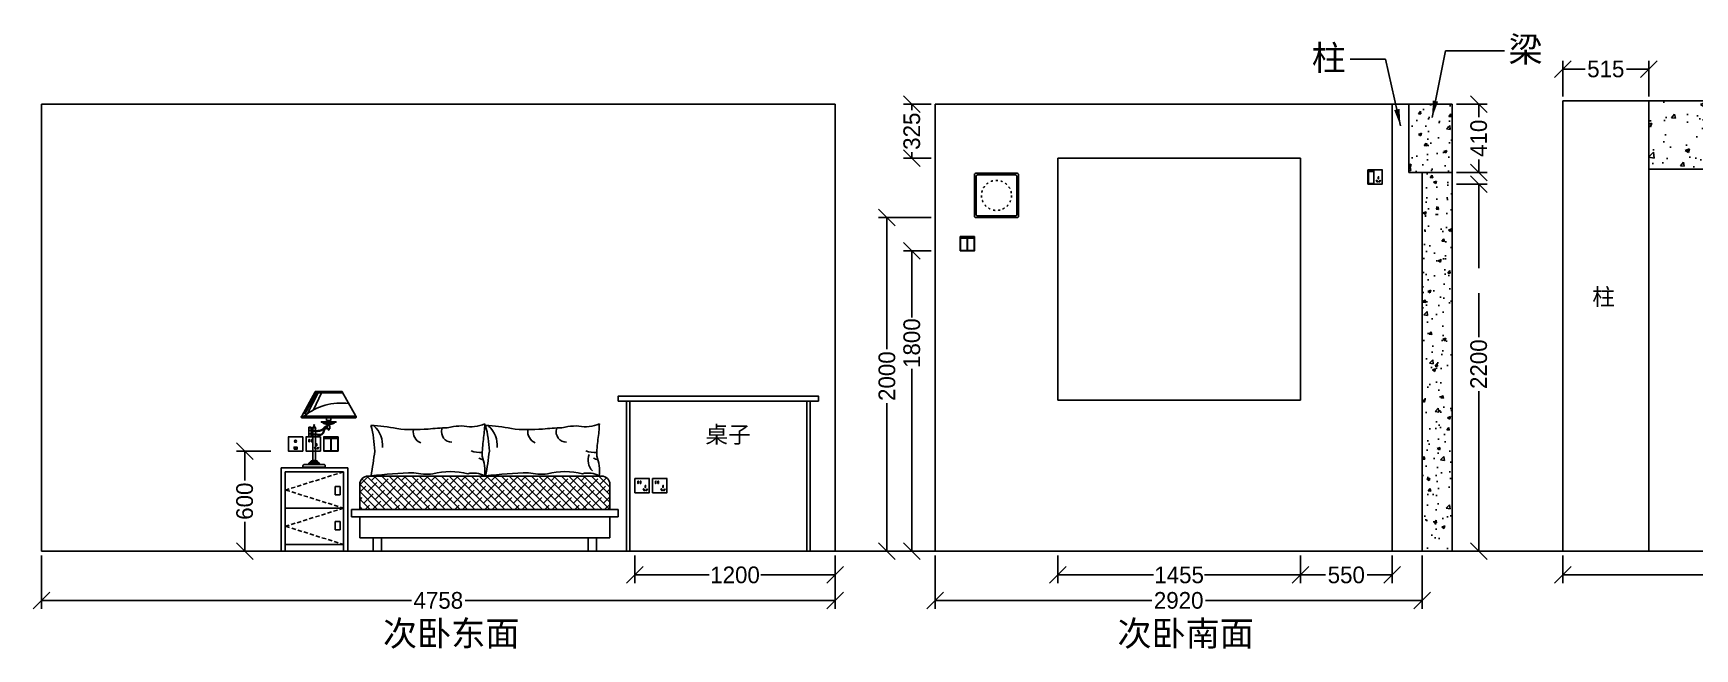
# Model space of a CAD drawing. Header units: millimetres. Extents: x -19825 to 39593, y -31971 to 32026.
# Drawn here: x -19825 to -9863, y -5970 to -2281 of the extents above; entities that cross this region are included whole.
import ezdxf

# ---------------------------------------------------------------- set-up
doc = ezdxf.new("R2010")
doc.units = ezdxf.units.MM
doc.linetypes.add('ACAD_ISO03W100', pattern=[30, 12, -18])
doc.linetypes.add('DASHED', pattern=[19.05, 12.7, -6.35])
for name, color, linetype in [('blocks', 253, 'Continuous'), ('dim', 7, 'Continuous'), ('light current', 110, 'Continuous'), ('strong current', 1, 'Continuous'), ('wall', 7, 'Continuous')]:
    doc.layers.add(name, color=color, linetype=linetype)
doc.styles.get("Standard").update_dxf_attribs({"font": 'Heiti SC.ttf'})
doc.dimstyles.new('副本 ISO-25', dxfattribs={"dimscale": 40, "dimtxt": 2.5, "dimasz": 2.5, "dimexe": 1.25, "dimexo": 0.625, "dimgap": 0.63, "dimtad": 0, "dimdec": 0, "dimtxsty": 'Standard', "dimblk": 'OBLIQUE', "dimblk1": 'OBLIQUE', "dimblk2": 'OBLIQUE', "dimcen": 2.5, "dimadec": 0, "dimazin": 0, "dimtfac": 1, "dimtdec": 0, "dimtmove": 0, "dimatfit": 3, "dimfxl": 1, "dimarcsym": 0})

# ---------------------------------------------------------------- blocks, each defined once
blk = doc.blocks.new('_Oblique')
at = {"color": 0, "linetype": 'ByBlock', "lineweight": -2}
blk.add_line((-0.5, -0.5), (0.5, 0.5), dxfattribs=at)
blk = doc.blocks.new('*D255')
at = {"layer": 'dim', "color": 0, "lineweight": -2, "transparency": 16777216}
for p, q in [((-14417.3, -5410.4), (-14417.3, -5730.7)), ((-11497.3, -5410.4), (-11497.3, -5730.7)), ((-14417.3, -5680.7), (-13118.8, -5680.7)), ((-11497.3, -5680.7), (-12795.8, -5680.7))]:
    blk.add_line(p, q, dxfattribs=at)
at = {"layer": 'dim', "color": 0, "lineweight": -2, "transparency": 16777216, "xscale": 100, "yscale": 100, "zscale": 100, "rotation": 180}
blk.add_blockref('_Oblique', (-14417.3, -5680.7), dxfattribs=at)
at = {"layer": 'dim', "color": 0, "lineweight": -2, "transparency": 16777216, "xscale": 100, "yscale": 100, "zscale": 100}
blk.add_blockref('_Oblique', (-11497.3, -5680.7), dxfattribs=at)
at = {"layer": 'dim', "color": 0, "transparency": 16777216, "insert": (-12957.3, -5680.7), "char_height": 100, "attachment_point": 5}
blk.add_mtext('2920', dxfattribs=at)
blk = doc.blocks.new('*D256')
at = {"layer": 'dim', "color": 0, "lineweight": -2, "transparency": 16777216}
for p, q in [((-12227.3, -5410.4), (-12227.3, -5577.9)), ((-11677.3, -5410.4), (-11677.3, -5577.9)), ((-12227.3, -5527.9), (-12077.9, -5527.9)), ((-11677.3, -5527.9), (-11826.8, -5527.9))]:
    blk.add_line(p, q, dxfattribs=at)
at = {"layer": 'dim', "color": 0, "lineweight": -2, "transparency": 16777216, "xscale": 100, "yscale": 100, "zscale": 100, "rotation": 180}
blk.add_blockref('_Oblique', (-12227.3, -5527.9), dxfattribs=at)
at = {"layer": 'dim', "color": 0, "lineweight": -2, "transparency": 16777216, "xscale": 100, "yscale": 100, "zscale": 100}
blk.add_blockref('_Oblique', (-11677.3, -5527.9), dxfattribs=at)
at = {"layer": 'dim', "color": 0, "transparency": 16777216, "insert": (-11952.3, -5527.9), "char_height": 100, "attachment_point": 5}
blk.add_mtext('550', dxfattribs=at)
blk = doc.blocks.new('*D257')
at = {"layer": 'dim', "color": 0, "lineweight": -2, "transparency": 16777216}
for p, q in [((-13682.3, -5410.4), (-13682.3, -5577.9)), ((-12227.3, -5410.4), (-12227.3, -5577.9)), ((-13682.3, -5527.9), (-13107.7, -5527.9)), ((-12227.3, -5527.9), (-12802, -5527.9))]:
    blk.add_line(p, q, dxfattribs=at)
at = {"layer": 'dim', "color": 0, "lineweight": -2, "transparency": 16777216, "xscale": 100, "yscale": 100, "zscale": 100, "rotation": 180}
blk.add_blockref('_Oblique', (-13682.3, -5527.9), dxfattribs=at)
at = {"layer": 'dim', "color": 0, "lineweight": -2, "transparency": 16777216, "xscale": 100, "yscale": 100, "zscale": 100}
blk.add_blockref('_Oblique', (-12227.3, -5527.9), dxfattribs=at)
at = {"layer": 'dim', "color": 0, "transparency": 16777216, "insert": (-12954.8, -5527.9), "char_height": 100, "attachment_point": 5}
blk.add_mtext('1455', dxfattribs=at)
blk = doc.blocks.new('*D258')
at = {"layer": 'dim', "color": 0, "lineweight": -2, "transparency": 16777216}
for p, q in [((-11292.3, -2705.4), (-11108.1, -2705.4)), ((-11158.1, -2705.4), (-11158.1, -2783.6)), ((-11158.1, -3115.4), (-11158.1, -3037.2)), ((-11292.3, -3115.4), (-11108.1, -3115.4))]:
    blk.add_line(p, q, dxfattribs=at)
at = {"layer": 'dim', "color": 0, "lineweight": -2, "transparency": 16777216, "xscale": 100, "yscale": 100, "zscale": 100}
for p, rotation in [((-11158.1, -2705.4), 90), ((-11158.1, -3115.4), 270)]:
    blk.add_blockref('_Oblique', p, dxfattribs=dict(at, rotation=rotation))
at = {"layer": 'dim', "color": 0, "transparency": 16777216, "insert": (-11158.1, -2910.4), "char_height": 100, "attachment_point": 5, "rotation": 90}
blk.add_mtext('410', dxfattribs=at)
blk = doc.blocks.new('*D260')
at = {"layer": 'dim', "color": 0, "lineweight": -2, "transparency": 16777216}
for p, q in [((-10653.8, -2660.4), (-10653.8, -2445.4)), ((-10138.8, -2660.4), (-10138.8, -2445.4)), ((-10653.8, -2495.4), (-10520.6, -2495.4)), ((-10138.8, -2495.4), (-10271.9, -2495.4))]:
    blk.add_line(p, q, dxfattribs=at)
at = {"layer": 'dim', "color": 0, "lineweight": -2, "transparency": 16777216, "xscale": 100, "yscale": 100, "zscale": 100, "rotation": 180}
blk.add_blockref('_Oblique', (-10653.8, -2495.4), dxfattribs=at)
at = {"layer": 'dim', "color": 0, "lineweight": -2, "transparency": 16777216, "xscale": 100, "yscale": 100, "zscale": 100}
blk.add_blockref('_Oblique', (-10138.8, -2495.4), dxfattribs=at)
at = {"layer": 'dim', "color": 0, "transparency": 16777216, "insert": (-10396.3, -2495.4), "char_height": 100, "attachment_point": 5}
blk.add_mtext('515', dxfattribs=at)
blk = doc.blocks.new('*D261')
at = {"layer": 'dim', "color": 0, "lineweight": -2, "transparency": 16777216}
for p, q in [((-10653.8, -5410.4), (-10653.8, -5577.9)), ((-5895.8, -5410.4), (-5895.8, -5577.9)), ((-10653.8, -5527.9), (-8435, -5527.9)), ((-5895.8, -5527.9), (-8114.5, -5527.9))]:
    blk.add_line(p, q, dxfattribs=at)
at = {"layer": 'dim', "color": 0, "lineweight": -2, "transparency": 16777216, "xscale": 100, "yscale": 100, "zscale": 100, "rotation": 180}
blk.add_blockref('_Oblique', (-10653.8, -5527.9), dxfattribs=at)
at = {"layer": 'dim', "color": 0, "lineweight": -2, "transparency": 16777216, "xscale": 100, "yscale": 100, "zscale": 100}
blk.add_blockref('_Oblique', (-5895.8, -5527.9), dxfattribs=at)
at = {"layer": 'dim', "color": 0, "transparency": 16777216, "insert": (-8274.8, -5527.9), "char_height": 100, "attachment_point": 5}
blk.add_mtext('4758', dxfattribs=at)
blk = doc.blocks.new('*D280')
at = {"layer": 'dim', "color": 0, "lineweight": -2, "transparency": 16777216}
for p, q in [((-14442.3, -2705.4), (-14607.3, -2705.4)), ((-14557.3, -2705.4), (-14557.3, -2742.3)), ((-14442.3, -3030.4), (-14607.3, -3030.4)), ((-14557.3, -3030.4), (-14557.3, -2993.5))]:
    blk.add_line(p, q, dxfattribs=at)
at = {"layer": 'dim', "color": 0, "lineweight": -2, "transparency": 16777216, "xscale": 100, "yscale": 100, "zscale": 100}
for p, rotation in [((-14557.3, -2705.4), 90), ((-14557.3, -3030.4), 270)]:
    blk.add_blockref('_Oblique', p, dxfattribs=dict(at, rotation=rotation))
at = {"layer": 'dim', "color": 0, "transparency": 16777216, "insert": (-14557.3, -2867.9), "char_height": 100, "attachment_point": 5, "rotation": 90}
blk.add_mtext('325', dxfattribs=at)
blk = doc.blocks.new('*D363')
at = {"layer": 'dim', "color": 0, "lineweight": -2, "transparency": 16777216}
for p, q in [((-11292.3, -3185.4), (-11108.1, -3185.4)), ((-11158.1, -3185.4), (-11158.1, -3688.6)), ((-11158.1, -3838.6), (-11158.1, -4102.9)), ((-11158.1, -5385.4), (-11158.1, -4425.9)), ((-11292.3, -5385.4), (-11108.1, -5385.4))]:
    blk.add_line(p, q, dxfattribs=at)
at = {"layer": 'dim', "color": 0, "lineweight": -2, "transparency": 16777216, "xscale": 100, "yscale": 100, "zscale": 100}
for p, rotation in [((-11158.1, -3185.4), 90), ((-11158.1, -5385.4), 270)]:
    blk.add_blockref('_Oblique', p, dxfattribs=dict(at, rotation=rotation))
at = {"layer": 'dim', "color": 0, "transparency": 16777216, "insert": (-11158.1, -4264.4), "char_height": 100, "attachment_point": 5, "rotation": 90}
blk.add_mtext('2200', dxfattribs=at)
blk = doc.blocks.new('switch - 2 gang 2 way')
at = {"transparency": 33554687}
blk.add_lwpolyline([(-43, 85.4, -0.414214), (-42.4, 86), (42.4, 86, -0.414214), (43, 85.4), (43, 0.6, -0.414214), (42.4, 0), (-42.4, 0, -0.414214), (-43, 0.6)], format="xyb", close=True, dxfattribs=at)
for points in [[(-41.4, 84.5), (-1.3, 84.5), (-1.3, 1.6), (-41.4, 1.6)], [(-36.2, 78.9), (-6.5, 78.9), (-6.5, 75.8), (-36.2, 75.8)], [(1.1, 84.5), (41.2, 84.5), (41.2, 1.6), (1.1, 1.6)], [(6.3, 78.9), (36, 78.9), (36, 75.8), (6.3, 75.8)]]:
    blk.add_lwpolyline(points, close=True, dxfattribs=at)
blk = doc.blocks.new('*D365')
at = {"layer": 'dim', "color": 0, "lineweight": -2, "transparency": 16777216}
for p, q in [((-14442.3, -3585.4), (-14607.3, -3585.4)), ((-14557.3, -3585.4), (-14557.3, -3984.1)), ((-14557.3, -5385.4), (-14557.3, -4292.2)), ((-14442.3, -5385.4), (-14607.3, -5385.4))]:
    blk.add_line(p, q, dxfattribs=at)
at = {"layer": 'dim', "color": 0, "lineweight": -2, "transparency": 16777216, "xscale": 100, "yscale": 100, "zscale": 100}
for p, rotation in [((-14557.3, -3585.4), 90), ((-14557.3, -5385.4), 270)]:
    blk.add_blockref('_Oblique', p, dxfattribs=dict(at, rotation=rotation))
at = {"layer": 'dim', "color": 0, "transparency": 16777216, "insert": (-14557.3, -4138.2), "char_height": 100, "attachment_point": 5, "rotation": 90}
blk.add_mtext('1800', dxfattribs=at)
blk = doc.blocks.new('socket-3 with switch')
at = {"layer": 'strong current'}
for points in [[(-43, 85.4, -0.414214), (-42.4, 86), (42.4, 86, -0.414214), (43, 85.4), (43, 0.6, -0.414214), (42.4, 0), (-42.4, 0, -0.414214), (-43, 0.6)], [(-40, 82.6, -0.414214), (-39.6, 83), (-8.4, 83, -0.414214), (-8, 82.6), (-8, 4.4, -0.414214), (-8.4, 4), (-39.6, 4, -0.414214), (-40, 4.4)], [(-36, 78.6, -0.414214), (-35.6, 79), (-12.4, 79, -0.414214), (-12, 78.6), (-12, 76.4, -0.414214), (-12.4, 76), (-35.6, 76, -0.414214), (-36, 76.4)]]:
    blk.add_lwpolyline(points, format="xyb", close=True, dxfattribs=at)
for points in [[(6.8, 22.1), (9.2, 23.9), (16.2, 13.9), (13.8, 12.1)], [(18, 44), (21, 44), (21, 32), (18, 32)], [(29.8, 23.9), (32.2, 22.1), (25.2, 12.1), (22.8, 13.9)]]:
    blk.add_lwpolyline(points, close=True, dxfattribs=at)
blk = doc.blocks.new('air fresher')
at = {"transparency": 33554687}
for points in [[(-132.5, 257, -0.414214), (-124.5, 265), (124.5, 265, -0.414214), (132.5, 257), (132.5, 8, -0.414214), (124.5, 0), (-124.5, 0, -0.414214), (-132.5, 8)], [(-114.5, 255), (114.5, 255, -0.414214), (122.5, 247), (122.5, 18, -0.414214), (114.5, 10), (-114.5, 10, -0.414214), (-122.5, 18), (-122.5, 247, -0.414214)]]:
    blk.add_lwpolyline(points, format="xyb", close=True, dxfattribs=at)
at = {"linetype": 'ACAD_ISO03W100', "transparency": 33554559}
blk.add_circle((0, 132.5), 90, dxfattribs=at)
blk = doc.blocks.new('*D390')
at = {"layer": 'dim', "color": 0, "lineweight": -2, "transparency": 16777216}
for p, q in [((-14442.3, -3385.4), (-14756.3, -3385.4)), ((-14706.3, -3385.4), (-14706.3, -4174.5)), ((-14706.3, -5385.4), (-14706.3, -4497.5)), ((-14442.3, -5385.4), (-14756.3, -5385.4))]:
    blk.add_line(p, q, dxfattribs=at)
at = {"layer": 'dim', "color": 0, "lineweight": -2, "transparency": 16777216, "xscale": 100, "yscale": 100, "zscale": 100}
for p, rotation in [((-14706.3, -3385.4), 90), ((-14706.3, -5385.4), 270)]:
    blk.add_blockref('_Oblique', p, dxfattribs=dict(at, rotation=rotation))
at = {"layer": 'dim', "color": 0, "transparency": 16777216, "insert": (-14706.3, -4336), "char_height": 100, "attachment_point": 5, "rotation": 90}
blk.add_mtext('2000', dxfattribs=at)
blk = doc.blocks.new('A$C25B71B22')
at = {"transparency": 33554687}
for p, q in [((1820, 949.2), (1651.7, 949.2)), ((1779, 949.2), (1827.1, 847.3)), ((1800, 949.2), (1863.6, 825)), ((1808.9, 949.2), (1879.4, 821.2)), ((1898.3, 809.3), (1573.5, 809.3)), ((1750.1, 800.3), (1723.6, 800.3)), ((1734.2, 775), (1692, 775)), ((1692, 775), (1692, 773)), ((1692, 775), (1692, 773)), ((1697.3, 773), (1692, 773)), ((1736.8, 773), (1697.3, 773)), ((1754.1, 763.5), (1719.5, 763.5)), ((1734.2, 754.3), (1729.6, 754.3)), ((1729.6, 754.3), (1729.6, 733)), ((1744, 733), (1729.6, 733)), ((1732.6, 781.3), (1732.1, 782.7)), ((1741.6, 762), (1732.1, 762)), ((1741.1, 781.3), (1732.6, 781.3)), ((1741.1, 760.6), (1732.6, 760.6)), ((1739.5, 775), (1734.2, 775)), ((1739.5, 754.3), (1734.2, 754.3)), ((1739.2, 779.1), (1734.5, 779.1)), ((1734.5, 777.2), (1739.2, 777.2)), ((1739.2, 758.4), (1734.5, 758.4)), ((1734.5, 756.5), (1739.2, 756.5)), ((1736.8, 773), (1776.4, 773)), ((1739.5, 775), (1781.6, 775)), ((1744, 754.3), (1739.5, 754.3)), ((1744, 754.3), (1744.1, 751.6)), ((1744.1, 751.6), (1744, 734.9)), ((1744, 734.9), (1744, 733)), ((1776.4, 773), (1781.6, 773)), ((1781.6, 775), (1781.6, 773)), ((1816.4, 740.2), (1831.4, 740.2)), ((1816.4, 738.9), (1816.4, 723)), ((1816.4, 738.9), (1831.4, 738.9)), ((1816.4, 731.6), (1816.4, 723)), ((1816.4, 719), (1816.4, 701.2)), ((1831.4, 738.9), (1831.4, 725.6)), ((1831.4, 721.5), (1831.4, 700.9)), ((1841.4, 716.4), (1831.4, 716.4)), ((1841.4, 713.4), (1831.4, 713.4)), ((1841.4, 738.7), (1841.4, 727.7)), ((1841.4, 723.2), (1841.4, 727.7)), ((1856.1, 723.2), (1841.4, 723.2)), ((1856.1, 722.8), (1841.4, 722.8)), ((1841.4, 722.8), (1841.4, 704)), ((1856.1, 704), (1841.4, 704)), ((1856.1, 703.6), (1841.4, 703.6)), ((1841.4, 703.6), (1841.4, 696.3)), ((1856.1, 743.3), (1841.7, 743.3)), ((1841.7, 723.2), (1841.7, 722.8)), ((1841.7, 703.6), (1841.7, 704)), ((1854.2, 738.7), (1843.5, 738.7)), ((1851.7, 741.5), (1846.1, 741.5)), ((1851.7, 740.3), (1846.1, 740.3)), ((1856.4, 738.7), (1856.4, 723.2)), ((1856.4, 722.8), (1856.4, 704)), ((1856.4, 703.6), (1856.4, 687.7)), ((1816.4, 697.2), (1816.4, 543.2)), ((1841.4, 696.3), (1841.4, 687.7)), ((1856.4, 687.7), (1841.4, 687.7)), ((2020.7, 500), (1622.7, 500)), ((1622.7, 476), (1622.7, 500)), ((1757, 503), (1890.8, 503)), ((1757, 500), (1890.8, 500)), ((1790.7, 520), (1857, 520)), ((1798.6, 530), (1849.2, 530)), ((1804.9, 537), (1842.9, 537)), ((1807.8, 542), (1807.8, 542)), ((1813.5, 542), (1807.8, 542)), ((1813.5, 542), (1834.3, 542)), ((1816.4, 543.2), (1831.4, 543.2)), ((2020.7, 0), (2020.7, 500)), ((50, 383.7), (116.3, 450)), ((50, 338.8), (161.2, 450)), ((50, 293.8), (206.2, 450)), ((50, 400), (50, 250)), ((51.1, 250), (251.1, 450)), ((111.4, 400.1), (70.9, 440.6)), ((96, 250), (296, 450)), ((1500, 450), (100, 450)), ((178.7, 377.7), (122.6, 433.8)), ((140.9, 250), (340.9, 450)), ((156.3, 445), (151.3, 450)), ((185.8, 250), (385.8, 450)), ((246.1, 355.2), (189.9, 411.3)), ((223.6, 422.6), (196.2, 450)), ((230.7, 250), (430.7, 450)), ((291, 400.1), (241.1, 450)), ((275.6, 250), (475.6, 450)), ((358.3, 377.7), (302.2, 433.8)), ((320.5, 250), (520.5, 450)), ((335.9, 445), (330.9, 450)), ((365.4, 250), (565.4, 450)), ((425.7, 355.2), (369.6, 411.3)), ((403.2, 422.6), (375.8, 450)), ((410.3, 250), (610.3, 450)), ((470.6, 400.1), (420.7, 450)), ((455.2, 250), (655.2, 450)), ((537.9, 377.7), (481.8, 433.8)), ((500.1, 250), (700.1, 450)), ((515.5, 445), (510.5, 450)), ((545, 250), (745, 450)), ((605.3, 355.2), (549.2, 411.3)), ((582.8, 422.6), (555.4, 450)), ((589.9, 250), (789.9, 450)), ((650.2, 400.1), (600.3, 450)), ((634.8, 250), (834.8, 450)), ((717.5, 377.7), (661.4, 433.8)), ((679.7, 250), (879.7, 450)), ((695.1, 445), (690.1, 450)), ((724.6, 250), (924.6, 450)), ((784.9, 355.2), (728.8, 411.3)), ((762.4, 422.6), (735, 450)), ((769.5, 250), (969.5, 450)), ((829.8, 400.1), (779.9, 450)), ((814.4, 250), (1014.4, 450)), ((897.1, 377.7), (841, 433.8)), ((859.3, 250), (1059.3, 450)), ((874.7, 445), (869.7, 450)), ((904.2, 250), (1104.2, 450)), ((964.5, 355.2), (908.4, 411.3)), ((942, 422.6), (914.6, 450)), ((949.1, 250), (1149.1, 450)), ((1009.4, 400.1), (959.5, 450)), ((994, 250), (1194, 450)), ((1076.7, 377.7), (1020.6, 433.8)), ((1038.9, 250), (1238.9, 450)), ((1054.3, 445), (1049.3, 450)), ((1083.8, 250), (1283.8, 450)), ((1144.1, 355.2), (1088, 411.3)), ((1121.7, 422.6), (1094.2, 450)), ((1128.7, 250), (1328.7, 450)), ((1189, 400.1), (1139.1, 450)), ((1173.6, 250), (1373.6, 450)), ((1256.4, 377.7), (1200.2, 433.8)), ((1218.5, 250), (1418.5, 450)), ((1233.9, 445), (1228.9, 450)), ((1263.4, 250), (1463.4, 450)), ((1323.7, 355.2), (1267.6, 411.3)), ((1301.3, 422.6), (1273.8, 450)), ((1308.3, 250), (1507.7, 449.4)), ((1368.6, 400.1), (1318.7, 450)), ((1353.2, 250), (1536.9, 433.7)), ((1436, 377.7), (1379.8, 433.8)), ((1398.1, 250), (1550, 401.9)), ((1413.5, 445), (1408.5, 450)), ((1503.3, 355.2), (1447.2, 411.3)), ((1480.9, 422.6), (1453.4, 450)), ((1548.2, 400.1), (1498.3, 450)), ((1550, 250), (1550, 400)), ((1622.7, 326), (1622.7, 476)), ((1622.7, 326), (1622.7, 438.4)), ((1646.7, 0), (1646.7, 476)), ((1996.7, 476), (1646.7, 476)), ((1996.7, 0), (1996.7, 476)), ((66.5, 355.2), (50, 371.7)), ((88.9, 287.9), (50, 326.8)), ((133.8, 332.8), (77.7, 388.9)), ((156.3, 265.4), (100.1, 321.5)), ((201.2, 310.3), (145, 366.4)), ((216.6, 250), (167.5, 299.1)), ((268.5, 287.9), (212.4, 344)), ((313.4, 332.8), (257.3, 388.9)), ((335.9, 265.4), (279.8, 321.5)), ((380.8, 310.3), (324.7, 366.4)), ((396.2, 250), (347.1, 299.1)), ((448.1, 287.9), (392, 344)), ((493, 332.8), (436.9, 388.9)), ((515.5, 265.4), (459.4, 321.5)), ((560.4, 310.3), (504.3, 366.4)), ((575.8, 250), (526.7, 299.1)), ((627.7, 287.9), (571.6, 344)), ((672.6, 332.8), (616.5, 388.9)), ((695.1, 265.4), (639, 321.5)), ((740, 310.3), (683.9, 366.4)), ((755.4, 250), (706.3, 299.1)), ((807.3, 287.9), (751.2, 344)), ((852.2, 332.8), (796.1, 388.9)), ((874.7, 265.4), (818.6, 321.5)), ((919.6, 310.3), (863.5, 366.4)), ((935, 250), (885.9, 299.1)), ((986.9, 287.9), (930.8, 344)), ((1031.8, 332.8), (975.7, 388.9)), ((1054.3, 265.4), (998.2, 321.5)), ((1099.2, 310.3), (1043.1, 366.4)), ((1114.6, 250), (1065.5, 299.1)), ((1166.6, 287.9), (1110.4, 344)), ((1211.5, 332.8), (1155.3, 388.9)), ((1233.9, 265.4), (1177.8, 321.5)), ((1278.8, 310.3), (1222.7, 366.4)), ((1294.2, 250), (1245.1, 299.1)), ((1346.2, 287.9), (1290, 344)), ((1391.1, 332.8), (1334.9, 388.9)), ((1413.5, 265.4), (1357.4, 321.5)), ((1458.4, 310.3), (1402.3, 366.4)), ((1473.8, 250), (1424.7, 299.1)), ((1443, 250), (1550, 357)), ((1525.8, 287.9), (1469.6, 344)), ((1487.9, 250), (1550, 312.1)), ((1550, 353.4), (1514.5, 388.9)), ((1550, 308.5), (1537, 321.5)), ((1622.7, 302), (1622.7, 326)), ((1622.7, 0), (1622.7, 302)), ((1697.2, 387.7), (1667.2, 387.7)), ((1667.2, 387.7), (1667.2, 337.7)), ((1667.2, 337.7), (1697.2, 337.7)), ((1697.2, 337.7), (1697.2, 387.7)), ((1600, 250), (0, 250)), ((0, 250), (0, 207)), ((0, 207), (1600, 207)), ((1550, 250), (50, 250)), ((50, 207), (50, 80)), ((81.9, 250), (55.2, 276.6)), ((126.8, 250), (122.6, 254.2)), ((261.5, 250), (234.9, 276.6)), ((306.4, 250), (302.2, 254.2)), ((441.1, 250), (414.5, 276.6)), ((486, 250), (481.8, 254.2)), ((620.7, 250), (594.1, 276.6)), ((665.6, 250), (661.4, 254.2)), ((800.3, 250), (773.7, 276.6)), ((845.2, 250), (841, 254.2)), ((979.9, 250), (953.3, 276.6)), ((1024.8, 250), (1020.6, 254.2)), ((1159.5, 250), (1132.9, 276.6)), ((1204.4, 250), (1200.2, 254.2)), ((1339.1, 250), (1312.5, 276.6)), ((1384, 250), (1379.8, 254.2)), ((1518.7, 250), (1492.1, 276.6)), ((1532.8, 250), (1550, 267.2)), ((1550, 80), (1550, 207)), ((1600, 207), (1600, 250)), ((1646.7, 258), (1996.7, 258)), ((1667.2, 178.3), (1697.2, 178.3)), ((1667.2, 128.3), (1667.2, 178.3)), ((1697.2, 128.3), (1667.2, 128.3)), ((1697.2, 178.3), (1697.2, 128.3)), ((50, 80), (1550, 80)), ((180, 80), (130, 80)), ((130, 80), (130, 0)), ((130, 0), (180, 0)), ((130, 0), (180, 0)), ((180, 0), (180, 80)), ((1420, 0), (1420, 80)), ((1420, 80), (1470, 80)), ((1420, 0), (1470, 0)), ((1470, 0), (1420, 0)), ((1470, 80), (1470, 0)), ((1646.7, 40), (1996.7, 40)), ((1646.7, 0), (2020.7, 0))]:
    blk.add_line(p, q, dxfattribs=at)
at = {"linetype": 'DASHED', "ltscale": 2, "transparency": 33554687}
for p, q in [((1646.7, 476), (1994.7, 366.5)), ((1994.7, 366.5), (1646.7, 258)), ((1646.7, 258), (1994.7, 149.5)), ((1994.7, 149.5), (1646.7, 40))]:
    blk.add_line(p, q, dxfattribs=at)
at = {"transparency": 33554687}
for points in [[(1750.1, 800.3), (1898.3, 800.3, 0.414214), (1901, 803), (1901, 806.6, 0.414214), (1898.3, 809.3), (1816.9, 955.5, 0.414214), (1814.2, 958.2), (1657.5, 958.2, 0.414214), (1654.8, 955.5), (1573.5, 809.3, 0.414214), (1570.8, 806.6), (1570.8, 803, 0.414214), (1573.5, 800.3), (1723.6, 800.3)], [(1732.1, 782.7), (1727.8, 782.7, -0.308305), (1723.6, 785.2), (1723.6, 800.3)], [(1741.6, 782.7), (1745.9, 782.7, 0.308305), (1750.1, 785.2), (1750.1, 800.3)], [(1697.3, 773, 0.206202), (1719.5, 763.5), (1719.5, 762), (1732.1, 762), (1732.6, 760.6, 0.131975), (1734.5, 758.4, -0.058815), (1734.2, 754.3)], [(1732.1, 782.7), (1732.6, 781.3, 0.131975), (1734.5, 779.1, -0.058815), (1734.2, 775)], [(1741.6, 782.7), (1741.1, 781.3, -0.131975), (1739.2, 779.1, 0.058815), (1739.5, 775)], [(1776.4, 773, -0.206202), (1754.1, 763.5), (1754.1, 762), (1741.6, 762), (1741.1, 760.6, -0.131975), (1739.2, 758.4, 0.058815), (1739.5, 754.3)], [(1816.4, 740.2), (1814.5, 740.2, 0.414214), (1813.5, 739.2), (1813.5, 738.9), (1816.4, 738.9)], [(1831.4, 740.2), (1833.3, 740.2, -0.414214), (1834.3, 739.2), (1834.3, 738.9), (1831.4, 738.9)], [(1831.4, 696.9), (1831.4, 543.2), (1833.3, 543.2, -0.414214), (1834.3, 542.2), (1834.3, 542), (1840, 542), (1840.2, 542)], [(1807.8, 542, 0.414214), (1805.8, 540), (1804.9, 537), (1803.6, 537, 0.414214), (1799.6, 533), (1798.6, 530), (1796.4, 530, 0.414214), (1792.4, 526), (1790.7, 520), (1765, 520, 0.414214), (1757, 512), (1757, 500)], [(1816.4, 543.2), (1814.5, 543.2, 0.414214), (1813.5, 542.2), (1813.5, 542)], [(1840, 542, -0.414214), (1842, 540), (1842.9, 537), (1844.1, 537, -0.414214), (1848.1, 533), (1849.2, 530), (1851.4, 530, -0.414214), (1855.4, 526), (1857, 520), (1882.8, 520, -0.414214), (1890.8, 512), (1890.8, 500)]]:
    blk.add_lwpolyline(points, format="xyb", dxfattribs=at)
for points in [[(1732.1, 782.7), (1741.6, 782.7)], [(1744, 747.5), (1746.6, 746.8), (1749.5, 745.9), (1751.8, 745.2), (1753.6, 744.5), (1754.9, 744), (1755.9, 743.5), (1756.7, 743), (1757.4, 742.4), (1758.1, 741.8), (1758.9, 741.2), (1759.6, 740.5), (1760.3, 739.7), (1761, 738.9), (1761.7, 738.1), (1762.5, 737.2), (1763.2, 736.3), (1764, 735.4), (1764.8, 734.4), (1765.7, 733.4), (1766.6, 732.5), (1767.6, 731.4), (1768.7, 730.4), (1769.8, 729.4), (1771.1, 728.5), (1772.4, 727.5), (1773.8, 726.6), (1775.3, 725.7), (1776.9, 724.8), (1778.5, 724), (1780.2, 723.3), (1782, 722.6), (1783.8, 721.9), (1785.6, 721.3), (1787.6, 720.8), (1789.5, 720.3), (1791.4, 719.9), (1793.3, 719.6), (1795.3, 719.3), (1797.2, 719), (1799, 718.8), (1800.9, 718.7), (1802.7, 718.6), (1804.5, 718.5), (1806.2, 718.5), (1808, 718.5), (1809.9, 718.5), (1811.7, 718.6), (1813.6, 718.8), (1815.5, 718.9), (1817.5, 719.1), (1819.5, 719.4), (1821.5, 719.6), (1823.5, 719.9), (1825.3, 720.2), (1827.1, 720.6), (1828.8, 720.9), (1830.3, 721.3), (1831.7, 721.6), (1833.1, 722), (1834.6, 722.3), (1836.2, 722.7), (1838.1, 723.1), (1840.4, 723.5), (1841.4, 723.6)], [(1744, 738.9), (1744.3, 738.9), (1746.7, 738.9), (1748.8, 738.8), (1750.6, 738.6), (1752.3, 738.4), (1753.8, 738.1), (1755.1, 737.7), (1756.3, 737.3), (1757.5, 736.8), (1758.6, 736.2), (1759.6, 735.5), (1760.5, 734.8), (1761.4, 733.9), (1762.2, 733), (1763, 732), (1763.7, 730.8), (1764.3, 729.6), (1764.9, 728.4), (1765.4, 727), (1765.9, 725.7), (1766.4, 724.3), (1766.9, 722.9), (1767.3, 721.6), (1767.7, 720.3), (1768.1, 719.1), (1768.5, 717.9), (1768.9, 716.8), (1769.3, 715.7), (1769.7, 714.6), (1770.2, 713.5), (1770.7, 712.4), (1771.2, 711.3), (1771.9, 710.2), (1772.6, 709.1), (1773.3, 707.9), (1774.1, 706.8), (1775, 705.7), (1776, 704.7), (1777, 703.8), (1778, 702.9), (1779.2, 702.1), (1780.4, 701.5), (1781.7, 700.9), (1783.1, 700.4), (1784.5, 700.1), (1786, 699.8), (1787.6, 699.6), (1789.3, 699.5), (1791.1, 699.4), (1793, 699.5), (1794.9, 699.6), (1796.9, 699.7), (1799.1, 699.9), (1801.3, 700.1), (1803.6, 700.3), (1805.9, 700.6), (1808.4, 700.8), (1811.2, 701), (1814.3, 701.1), (1818.1, 701.2), (1822.7, 701.2), (1828.3, 701), (1835, 700.7), (1841.4, 700.3)], [(1744, 734.9), (1744.3, 734.9), (1746.5, 734.9), (1748.5, 734.8), (1750.2, 734.6), (1751.6, 734.4), (1752.9, 734.2), (1753.9, 733.9), (1754.9, 733.6), (1755.7, 733.2), (1756.5, 732.8), (1757.2, 732.3), (1757.9, 731.8), (1758.5, 731.2), (1759.1, 730.5), (1759.7, 729.7), (1760.2, 728.8), (1760.7, 727.9), (1761.2, 726.8), (1761.7, 725.6), (1762.2, 724.3), (1762.6, 723), (1763.1, 721.7), (1763.5, 720.4), (1763.9, 719.1), (1764.3, 717.8), (1764.7, 716.6), (1765.1, 715.4), (1765.5, 714.2), (1766, 713), (1766.5, 711.9), (1767.1, 710.7), (1767.7, 709.5), (1768.4, 708.2), (1769.2, 706.9), (1770, 705.7), (1771, 704.4), (1772, 703.1), (1773.1, 701.9), (1774.3, 700.7), (1775.7, 699.7), (1777.1, 698.7), (1778.7, 697.9), (1780.3, 697.2), (1781.9, 696.6), (1783.6, 696.2), (1785.4, 695.8), (1787.3, 695.6), (1789.2, 695.5), (1791.1, 695.4), (1793.1, 695.5), (1795.1, 695.6), (1797.3, 695.7), (1799.4, 695.9), (1801.7, 696.1), (1803.9, 696.3), (1806.3, 696.6), (1808.7, 696.8), (1811.4, 697), (1814.5, 697.1), (1816.4, 697.2)], [(1744.1, 751.6), (1747.7, 750.6), (1750.7, 749.8), (1753.1, 749), (1755.1, 748.3), (1756.7, 747.6), (1757.9, 746.9), (1759, 746.3), (1759.9, 745.6), (1760.8, 744.9), (1761.6, 744.1), (1762.4, 743.3), (1763.2, 742.4), (1764, 741.6), (1764.8, 740.7), (1765.5, 739.8), (1766.3, 738.9), (1767.1, 738), (1767.9, 737.1), (1768.7, 736.1), (1769.5, 735.2), (1770.4, 734.3), (1771.4, 733.4), (1772.4, 732.5), (1773.5, 731.6), (1774.7, 730.8), (1775.9, 730), (1777.3, 729.1), (1778.7, 728.4), (1780.2, 727.6), (1781.7, 726.9), (1783.4, 726.3), (1785, 725.7), (1786.8, 725.2), (1788.5, 724.7), (1790.4, 724.2), (1792.2, 723.9), (1794, 723.5), (1795.8, 723.2), (1797.6, 723), (1799.4, 722.8), (1801.2, 722.7), (1802.9, 722.5), (1804.6, 722.5), (1806.3, 722.5), (1808, 722.5), (1809.7, 722.5), (1811.5, 722.6), (1813.3, 722.7), (1815.2, 722.9), (1816.4, 723)], [(1841.7, 743.3), (1841.7, 741.5), (1846.1, 741.5), (1846.1, 740.3), (1843.5, 740.3), (1843.5, 738.7), (1841.4, 738.7)], [(1856.1, 743.3), (1856.1, 741.5), (1851.7, 741.5), (1851.7, 740.3), (1854.2, 740.3), (1854.2, 738.7), (1856.4, 738.7)], [(1856.4, 722.8), (1856.1, 722.8), (1856.1, 723.2), (1856.4, 723.2)], [(1856.4, 703.6), (1856.1, 703.6), (1856.1, 704), (1856.4, 704)], [(1807.8, 542), (1807.8, 542)]]:
    blk.add_lwpolyline(points, dxfattribs=at)
blk.add_circle((1736.8, 729.5), 3.46, dxfattribs=at)
for centre, radius, start, end in [((1662.1, 535.1), 353.1, 50.91025, 97.55943), ((1077.8, 807.4), 965.6, 182.65822, 188.16073), ((195.5, 958.5), 212.4, 247.23948, 281.23683), ((252.9, 320.3), 430.2, 83.46925, 92.13023), ((356.4, 916.7), 177.6, 252.09529, 264.26229), ((310, 716.1), 62.8, 271.24321, 15.14448), ((272.1, -1167.2), 1908.3, 84.54444, 88.0006), ((535.7, 1592.9), 864.4, 264.54444, 276.98175), ((467.9, 717.4), 74.8, 293.39754, 8.55676), ((816.1, -61.2), 815.2, 91.42873, 102.42145), ((878.3, 635.8), 152, 131.43624, 185.65031), ((1528.7, 566.9), 756.3, 165.7001, 177.47622), ((882.6, 958.5), 212.4, 247.23948, 281.23683), ((1764.9, 807.4), 965.6, 182.65822, 188.16073), ((939.9, 320.3), 430.2, 83.46925, 92.13023), ((1043.5, 916.7), 177.6, 252.09529, 264.26229), ((997.1, 716.1), 62.8, 271.24321, 15.14448), ((959.1, -1167.2), 1908.3, 84.54444, 88.0006), ((1222.8, 1592.9), 864.4, 264.54444, 276.98175), ((1155, 717.4), 74.8, 293.39754, 8.55676), ((1503.2, -61.2), 815.2, 91.42873, 102.42145), ((1565.4, 635.8), 152, 131.43624, 185.65031), ((2215.8, 566.9), 756.3, 165.7001, 177.47622), ((1814.3, 748.5), 8.58, 284.30506, 329.04105), ((1808.6, 812.6), 89.9, 274.98157, 284.69652), ((1823.9, 747.6), 4.17, 107.03229, 237.34536), ((1823.9, 747.6), 4.17, 237.34536, 302.65464), ((1823.9, 756.1), 2.05, 282.56585, 256.01245), ((1821.2, 753.4), 2.34, 310.07818, 17.2648), ((1823.9, 747.6), 4.17, 72.96771, 107.03229), ((1823.9, 756.1), 2.05, 256.01245, 283.98755), ((1826.6, 753.4), 2.34, 162.7352, 229.92182), ((1823.9, 756.1), 2.05, 282.56585, 283.98755), ((1823.9, 747.6), 4.17, 302.65464, 72.96771), ((1833.5, 748.5), 8.58, 210.95895, 255.69494), ((1852.2, 649.7), 78.7, 97.90035, 105.33178), ((-940.4, 540.4), 1070.3, 1.61494, 6.97238), ((143.2, 720), 128.6, 263.51973, 293.45726), ((2989.5, 857.9), 2231.3, 186.6302, 190.48263), ((-253.3, 540.4), 1070.3, 1.61494, 6.97238), ((830.3, 720), 128.6, 263.51973, 293.45726), ((3676.6, 857.9), 2231.3, 186.6302, 190.48263), ((1819.4, 485.4), 211.8, 86.76606, 90.82576), ((1829.9, 582.3), 114.6, 84.2502, 89.25645), ((367.8, 481), 254.6, 159.39978, 186.67825), ((105.9, 640.1), 92.5, 280.32874, 297.72358), ((80.1, 547.8), 101, 318.44085, 18.91599), ((1054.9, 481), 254.6, 159.39978, 186.67825), ((793, 640.1), 92.5, 280.32874, 297.72358), ((100, 400), 50, 90, 180), ((180.8, 335.1), 133.6, 75.2443, 119.51363), ((317.1, 64.5), 412.7, 74.87222, 104.34914), ((455.1, 859), 397.3, 265.62683, 282.10334), ((450, -2529.4), 3001.2, 83.39145, 88.31232), ((867.9, 335.1), 133.6, 75.2443, 119.51363), ((1004.2, 64.5), 412.7, 74.87222, 104.34914), ((1142.2, 859), 397.3, 265.62683, 282.10334), ((1137.1, -2529.4), 3001.2, 83.39145, 88.31232), ((1500, 400), 50, 0, 90)]:
    blk.add_arc(centre, radius, start, end, dxfattribs=at)
blk = doc.blocks.new('socket-5')
at = {"layer": 'strong current'}
blk.add_lwpolyline([(-43, 85.4, -0.414214), (-42.4, 86), (42.4, 86, -0.414214), (43, 85.4), (43, 0.6, -0.414214), (42.4, 0), (-42.4, 0, -0.414214), (-43, 0.6)], format="xyb", close=True, dxfattribs=at)
for points in [[(-26, 70), (-23, 70), (-23, 56), (-26, 56)], [(-11, 70), (-8, 70), (-8, 56), (-11, 56)], [(6.8, 22.1), (9.2, 23.9), (16.2, 13.9), (13.8, 12.1)], [(18, 44), (21, 44), (21, 32), (18, 32)], [(29.8, 23.9), (32.2, 22.1), (25.2, 12.1), (22.8, 13.9)]]:
    blk.add_lwpolyline(points, close=True, dxfattribs=at)
blk = doc.blocks.new('wifi ap')
at = {"transparency": 33554687}
blk.add_lwpolyline([(-43, 85.4, -0.414214), (-42.4, 86), (42.4, 86, -0.414214), (43, 85.4), (43, 0.6, -0.414214), (42.4, 0), (-42.4, 0, -0.414214), (-43, 0.6)], format="xyb", close=True, dxfattribs=at)
blk.add_lwpolyline([(-9, 11.3), (9, 11.3), (9, 24.3), (-9, 24.3)], close=True, dxfattribs=at)
for points in [[(-3, 19.8), (-7, 19.8), (-7, 13.3), (7, 13.3), (7, 19.8), (3, 19.8)], [(-1.3, 21.3), (-3, 21.3), (-3, 19.8)], [(-1.3, 21.3), (-1.3, 22.8), (1.3, 22.8), (1.3, 21.3)], [(3, 19.8), (3, 21.3), (1.3, 21.3)]]:
    blk.add_lwpolyline(points, dxfattribs=at)
blk.add_circle((0, 59), 6, dxfattribs=at)
blk = doc.blocks.new('*D435')
at = {"layer": 'wall', "color": 0, "lineweight": -2, "transparency": 16777216}
for p, q in [((-19775.3, -5410.4), (-19775.3, -5730.7)), ((-15017.3, -5410.4), (-15017.3, -5730.7)), ((-19775.3, -5680.7), (-17556.6, -5680.7)), ((-15017.3, -5680.7), (-17236.1, -5680.7))]:
    blk.add_line(p, q, dxfattribs=at)
at = {"layer": 'wall', "color": 0, "lineweight": -2, "transparency": 16777216, "xscale": 100, "yscale": 100, "zscale": 100, "rotation": 180}
blk.add_blockref('_Oblique', (-19775.3, -5680.7), dxfattribs=at)
at = {"layer": 'wall', "color": 0, "lineweight": -2, "transparency": 16777216, "xscale": 100, "yscale": 100, "zscale": 100}
blk.add_blockref('_Oblique', (-15017.3, -5680.7), dxfattribs=at)
at = {"layer": 'wall', "color": 0, "transparency": 16777216, "insert": (-17396.3, -5680.7), "char_height": 100, "attachment_point": 5}
blk.add_mtext('4758', dxfattribs=at)
blk = doc.blocks.new('*D436')
at = {"layer": 'wall', "color": 0, "lineweight": -2, "transparency": 16777216}
for p, q in [((-16217.5, -5410.4), (-16217.5, -5577.9)), ((-15017.3, -5410.4), (-15017.3, -5577.9)), ((-16217.5, -5527.9), (-15771.5, -5527.9)), ((-15017.3, -5527.9), (-15463.3, -5527.9))]:
    blk.add_line(p, q, dxfattribs=at)
at = {"layer": 'wall', "color": 0, "lineweight": -2, "transparency": 16777216, "xscale": 100, "yscale": 100, "zscale": 100, "rotation": 180}
blk.add_blockref('_Oblique', (-16217.5, -5527.9), dxfattribs=at)
at = {"layer": 'wall', "color": 0, "lineweight": -2, "transparency": 16777216, "xscale": 100, "yscale": 100, "zscale": 100}
blk.add_blockref('_Oblique', (-15017.3, -5527.9), dxfattribs=at)
at = {"layer": 'wall', "color": 0, "transparency": 16777216, "insert": (-15617.4, -5527.9), "char_height": 100, "attachment_point": 5}
blk.add_mtext('1200', dxfattribs=at)
blk = doc.blocks.new('*D437')
at = {"layer": 'wall', "color": 0, "lineweight": -2, "transparency": 16777216}
for p, q in [((-18400.9, -4785.7), (-18607.3, -4785.7)), ((-18557.3, -4785.7), (-18557.3, -4961.2)), ((-18557.3, -5385.4), (-18557.3, -5209.9)), ((-18428.5, -5385.4), (-18607.3, -5385.4))]:
    blk.add_line(p, q, dxfattribs=at)
at = {"layer": 'wall', "color": 0, "lineweight": -2, "transparency": 16777216, "xscale": 100, "yscale": 100, "zscale": 100}
for p, rotation in [((-18557.3, -4785.7), 90), ((-18557.3, -5385.4), 270)]:
    blk.add_blockref('_Oblique', p, dxfattribs=dict(at, rotation=rotation))
at = {"layer": 'wall', "color": 0, "transparency": 16777216, "insert": (-18557.3, -5085.6), "char_height": 100, "attachment_point": 5, "rotation": 90}
blk.add_mtext('600', dxfattribs=at)

msp = doc.modelspace()

# ---------------------------------------------------------------- hatches: boundary and pattern name
at = {"layer": 'wall', "transparency": 33554559}
h = msp.add_hatch(dxfattribs=at)
h.set_pattern_fill('AR-CONC', color=256, scale=1.5)
h.set_pattern_definition([(50, (-2006.2, -950.7), (273.277, -23.9086), [28.575, -314.325]), (355, (-2006.2, -950.7), (-52.865, 286.585), [22.86, -251.461]), (100.4514, (-1983.44, -952.69), (220.412, 262.677), [24.285, -267.135]), (46.184, (-2006.2, -874.5), (406.619, -63.063), [42.862, -471.488]), (96.6356, (-1972.33, -879.75), (356.106, 371.14), [36.428, -400.703]), (351.184, (-2006.2, -874.5), (356.106, 371.14), [34.29, -377.19]), (21, (-1968.1, -893.54), (227.4216, -153.398), [28.575, -314.325]), (326, (-1968.1, -893.54), (92.703, 276.282), [22.86, -251.46]), (71.4514, (-1949.16, -906.33), (320.125, 122.884), [24.285, -267.135]), (37.5, (-2006.21, -950.69), (4.6329, 126.8326), [0, -248.412, 0, -255.27, 0, -252.4125]), (7.5, (-2006.21, -950.7), (100.2295, 150.2709), [0, -145.542, 0, -242.697, 0, -96.2025]), (327.5, (-2091.17, -950.69), (203.3859, -8.5931), [0, -95.25, 0, -297.18, 0, -394.335]), (317.5, (-2129.27, -950.7), (222.1938, 38.1397), [0, -123.825, 0, -197.358, 0, -280.035])])
h.paths.add_polyline_path([(-5895.8, -3095.4), (-5895.8, -2685.4), (-10138.8, -2685.4), (-10138.8, -3095.4)])
h.paths.add_polyline_path([(-8433.7, -2977.8), (-8259.8, -2977.8), (-8259.8, -2803.8), (-8433.7, -2803.8)], flags=24)
h = msp.add_hatch(dxfattribs=at)
h.set_pattern_fill('AR-CONC', color=256)
h.set_pattern_definition([(50, (-6507.34, -5645.41), (182.1847, -15.939), [19.05, -209.55]), (355, (-6507.34, -5645.4), (-35.2434, 191.057), [15.24, -167.6406]), (100.4514, (-6492.16, -5646.74), (146.941, 175.118), [16.19, -178.09]), (46.184, (-6507.34, -5594.6), (271.079, -42.042), [28.575, -314.325]), (96.6356, (-6484.75, -5598.1), (237.404, 247.426), [24.285, -267.136]), (351.184, (-6507.34, -5594.6), (237.404, 247.426), [22.86, -251.46]), (21, (-6481.94, -5607.31), (151.6144, -102.2652), [19.05, -209.55]), (326, (-6481.94, -5607.3), (61.802, 184.188), [15.24, -167.64]), (71.4514, (-6469.3, -5615.83), (213.4164, 81.923), [16.19, -178.09]), (37.5, (-6507.34, -5645.41), (3.0886, 84.55504), [0, -165.608, 0, -170.18, 0, -168.275]), (7.5, (-6507.34, -5645.41), (66.8197, 100.1806), [0, -97.028, 0, -161.798, 0, -64.135]), (327.5, (-6563.98, -5645.41), (135.5906, -5.72874), [0, -63.5, 0, -198.12, 0, -262.89]), (317.5, (-6589.38, -5645.41), (148.1292, 25.4265), [0, -82.55, 0, -131.572, 0, -186.69])])
h.paths.add_polyline_path([(-11497.3, -5385.4), (-11317.3, -5385.4), (-11317.3, -3115.4), (-11497.3, -3115.4)])
h.paths.add_polyline_path([(-11317.3, -3115.4), (-11317.3, -2705.4), (-11577.3, -2705.4), (-11577.3, -3115.4)])

# ---------------------------------------------------------------- linework, layer by layer
at = {"layer": 'blocks', "transparency": 33554687}
for points in [[(-16317.3, -4485.4), (-15117.3, -4485.4), (-15117.3, -4455.4), (-16317.3, -4455.4)], [(-16267.3, -4485.4), (-16247.3, -4485.4), (-16247.3, -5385.4), (-16267.3, -5385.4)], [(-15187.3, -4485.4), (-15167.3, -4485.4), (-15167.3, -5385.4), (-15187.3, -5385.4)]]:
    msp.add_lwpolyline(points, close=True, dxfattribs=at)
at = {"layer": 'wall'}
for p, q in [((-5895.8, -2685.4), (-10653.8, -2685.4)), ((-10653.8, -2685.4), (-10653.8, -5385.4)), ((-10138.8, -2685.4), (-10138.8, -5385.4)), ((-11317.3, -2705.4), (-14417.3, -2705.4)), ((-14417.3, -2705.4), (-14417.3, -5385.4)), ((-11677.3, -5385.4), (-11677.3, -2705.4)), ((-11577.3, -3115.4), (-11577.3, -2705.4)), ((-11317.3, -5385.4), (-11317.3, -2705.4)), ((-13682.3, -4480.4), (-13682.3, -3030.4)), ((-13682.3, -3030.4), (-12227.3, -3030.4)), ((-12227.3, -4480.4), (-12227.3, -3030.4)), ((-11317.3, -3115.4), (-11577.3, -3115.4)), ((-11497.3, -5385.4), (-11497.3, -3115.4)), ((-5895.8, -3095.4), (-10138.8, -3095.4)), ((-13682.3, -4480.4), (-12227.3, -4480.4)), ((-19775.3, -5385.4), (-5895.8, -5385.4)), ((-14417.3, -5385.4), (-11317.3, -5385.4))]:
    msp.add_line(p, q, dxfattribs=at)
at = {"layer": 'wall', "transparency": 33554687}
for p, q in [((-19775.3, -2705.4), (-19775.3, -5385.4)), ((-15017.3, -2705.4), (-19775.3, -2705.4)), ((-15017.3, -2705.4), (-15017.3, -5385.4))]:
    msp.add_line(p, q, dxfattribs=at)

# ---------------------------------------------------------------- block references
at = {"transparency": 33554687}
msp.add_blockref('socket-3 with switch', (-11779.7, -3185.4), dxfattribs=at)
at = {"layer": 'blocks', "transparency": 33554687}
msp.add_blockref('air fresher', (-14049.8, -3385.4), dxfattribs=at)
at = {"layer": 'blocks', "transparency": 33554687, "xscale": -1}
msp.add_blockref('A$C25B71B22', (-16317.3, -5385.4), dxfattribs=at)
at = {"layer": 'light current', "transparency": 33554687}
msp.add_blockref('wifi ap', (-18252.6, -4785.7), dxfattribs=at)
at = {"layer": 'strong current'}
msp.add_blockref('switch - 2 gang 2 way', (-14224.3, -3585.3), dxfattribs=at)
at = {"layer": 'strong current', "transparency": 33554687}
for name, p in [('socket-5', (-18146.6, -4785.7)), ('switch - 2 gang 2 way', (-18040.6, -4785.6)), ('socket-5', (-16174.5, -5035.4)), ('socket-5', (-16068.5, -5035.4))]:
    msp.add_blockref(name, p, dxfattribs=at)

# ---------------------------------------------------------------- texts
at = {"layer": 'blocks', "transparency": 33554687, "insert": (-15795.6, -4636.4), "char_height": 100, "attachment_point": 1}
msp.add_mtext_dynamic_manual_height_columns('桌子', width=416.17, gutter_width=500, heights=[0], dxfattribs=at)
at = {"layer": 'dim', "char_height": 150}
for s, insert, attachment_point in [('梁', (-10979.5, -2385.4), 4), ('柱', (-11955.1, -2435.4), 6)]:
    msp.add_mtext(s, dxfattribs=dict(at, insert=insert, attachment_point=attachment_point))
at = {"layer": 'wall', "transparency": 33554687}
msp.add_text('次卧东面', height=150, dxfattribs=at).set_placement((-17728.4, -5952.9))
at = {"layer": 'wall'}
msp.add_text('次卧南面', height=150, dxfattribs=at).set_placement((-13324.6, -5952.9))
at = {"layer": 'wall', "insert": (-10477.5, -3810.3), "char_height": 100, "attachment_point": 1}
msp.add_mtext_dynamic_manual_height_columns('柱', width=310, gutter_width=250, heights=[0], dxfattribs=at)

# ---------------------------------------------------------------- dimensions: what is measured, and where the dimension line sits
at = {"layer": 'dim'}
for base, p1, p2, picture, middle in [((-10138.8, -2495.4), (-10653.8, -2685.4), (-10138.8, -2685.4), '*D260', (-10396.3, -2495.4)), ((-13682.3, -5527.9), (-12227.3, -5385.4), (-13682.3, -5385.4), '*D257', (-12954.8, -5527.9)), ((-12227.3, -5527.9), (-11677.3, -5385.4), (-12227.3, -5385.4), '*D256', (-11952.3, -5527.9)), ((-5895.8, -5527.9), (-10653.8, -5385.4), (-5895.8, -5385.4), '*D261', (-8274.8, -5527.9))]:
    dim = msp.add_linear_dim(base=base, p1=p1, p2=p2, dimstyle='副本 ISO-25', dxfattribs=at)
    dim.commit()
    dim.dimension.update_dxf_attribs({"geometry": picture, "text_midpoint": middle})
for base, p1, p2, picture, middle in [((-14557.3, -3030.4), (-14417.3, -2705.4), (-14417.3, -3030.4), '*D280', (-14557.3, -2867.9)), ((-11158.1, -3185.4), (-11317.3, -5385.4), (-11317.3, -3185.4), '*D363', (-11158.1, -4264.4)), ((-14557.3, -3585.4), (-14417.3, -5385.4), (-14417.3, -3585.4), '*D365', (-14557.3, -4138.2))]:
    dim = msp.add_linear_dim(base=base, p1=p1, p2=p2, angle=90, dimstyle='副本 ISO-25', dxfattribs=at)
    dim.commit()
    dim.dimension.update_dxf_attribs({"geometry": picture, "text_midpoint": middle, "dimtype": 160})
dim = msp.add_linear_dim(base=(-11158.1, -3115.4), p1=(-11317.3, -2705.4), p2=(-11317.3, -3115.4), angle=90, dimstyle='副本 ISO-25', dxfattribs=at)
dim.commit()
dim.dimension.update_dxf_attribs({"geometry": '*D258', "text_midpoint": (-11158.1, -2910.4)})
at = {"layer": 'dim', "transparency": 33554687}
dim = msp.add_linear_dim(base=(-14706.3, -3385.4), p1=(-14417.3, -5385.4), p2=(-14417.3, -3385.4), angle=90, dimstyle='副本 ISO-25', dxfattribs=at)
dim.commit()
dim.dimension.update_dxf_attribs({"geometry": '*D390', "text_midpoint": (-14706.3, -4336), "dimtype": 160})
at = {"layer": 'dim'}
dim = msp.add_linear_dim(base=(-11497.3, -5680.7), p1=(-14417.3, -5385.4), p2=(-11497.3, -5385.4), dimstyle='副本 ISO-25', dxfattribs=at)
dim.commit()
dim.dimension.update_dxf_attribs({"geometry": '*D255', "text_midpoint": (-12957.3, -5680.7), "dimtype": 160})
at = {"layer": 'wall', "transparency": 33554687}
dim = msp.add_linear_dim(base=(-18557.3, -5385.4), p1=(-18375.9, -4785.7), p2=(-18403.5, -5385.4), angle=90, dimstyle='副本 ISO-25', dxfattribs=at)
dim.commit()
dim.dimension.update_dxf_attribs({"geometry": '*D437', "text_midpoint": (-18557.3, -5085.6), "dimtype": 160})
for base, p1, p2, picture, middle in [((-15017.3, -5680.7), (-19775.3, -5385.4), (-15017.3, -5385.4), '*D435', (-17396.3, -5680.7)), ((-16217.5, -5527.9), (-15017.3, -5385.4), (-16217.5, -5385.4), '*D436', (-15617.4, -5527.9))]:
    dim = msp.add_linear_dim(base=base, p1=p1, p2=p2, dimstyle='副本 ISO-25', dxfattribs=at)
    dim.commit()
    dim.dimension.update_dxf_attribs({"geometry": picture, "text_midpoint": middle})

# ---------------------------------------------------------------- leaders
at = {"layer": 'dim', "annotation_type": 0, "has_hookline": 1}
for points, hookline_direction, text_width in [([(-11437.3, -2785.4), (-11357.3, -2385.4), (-11004.7, -2385.4)], 0, 171), ([(-11627.3, -2835.4), (-11717.3, -2435.4), (-11929.9, -2435.4)], 1, 178.4)]:
    msp.add_leader(points, dimstyle='副本 ISO-25', dxfattribs=dict(at, hookline_direction=hookline_direction, text_width=text_width))

doc.saveas('drawing.dxf')
